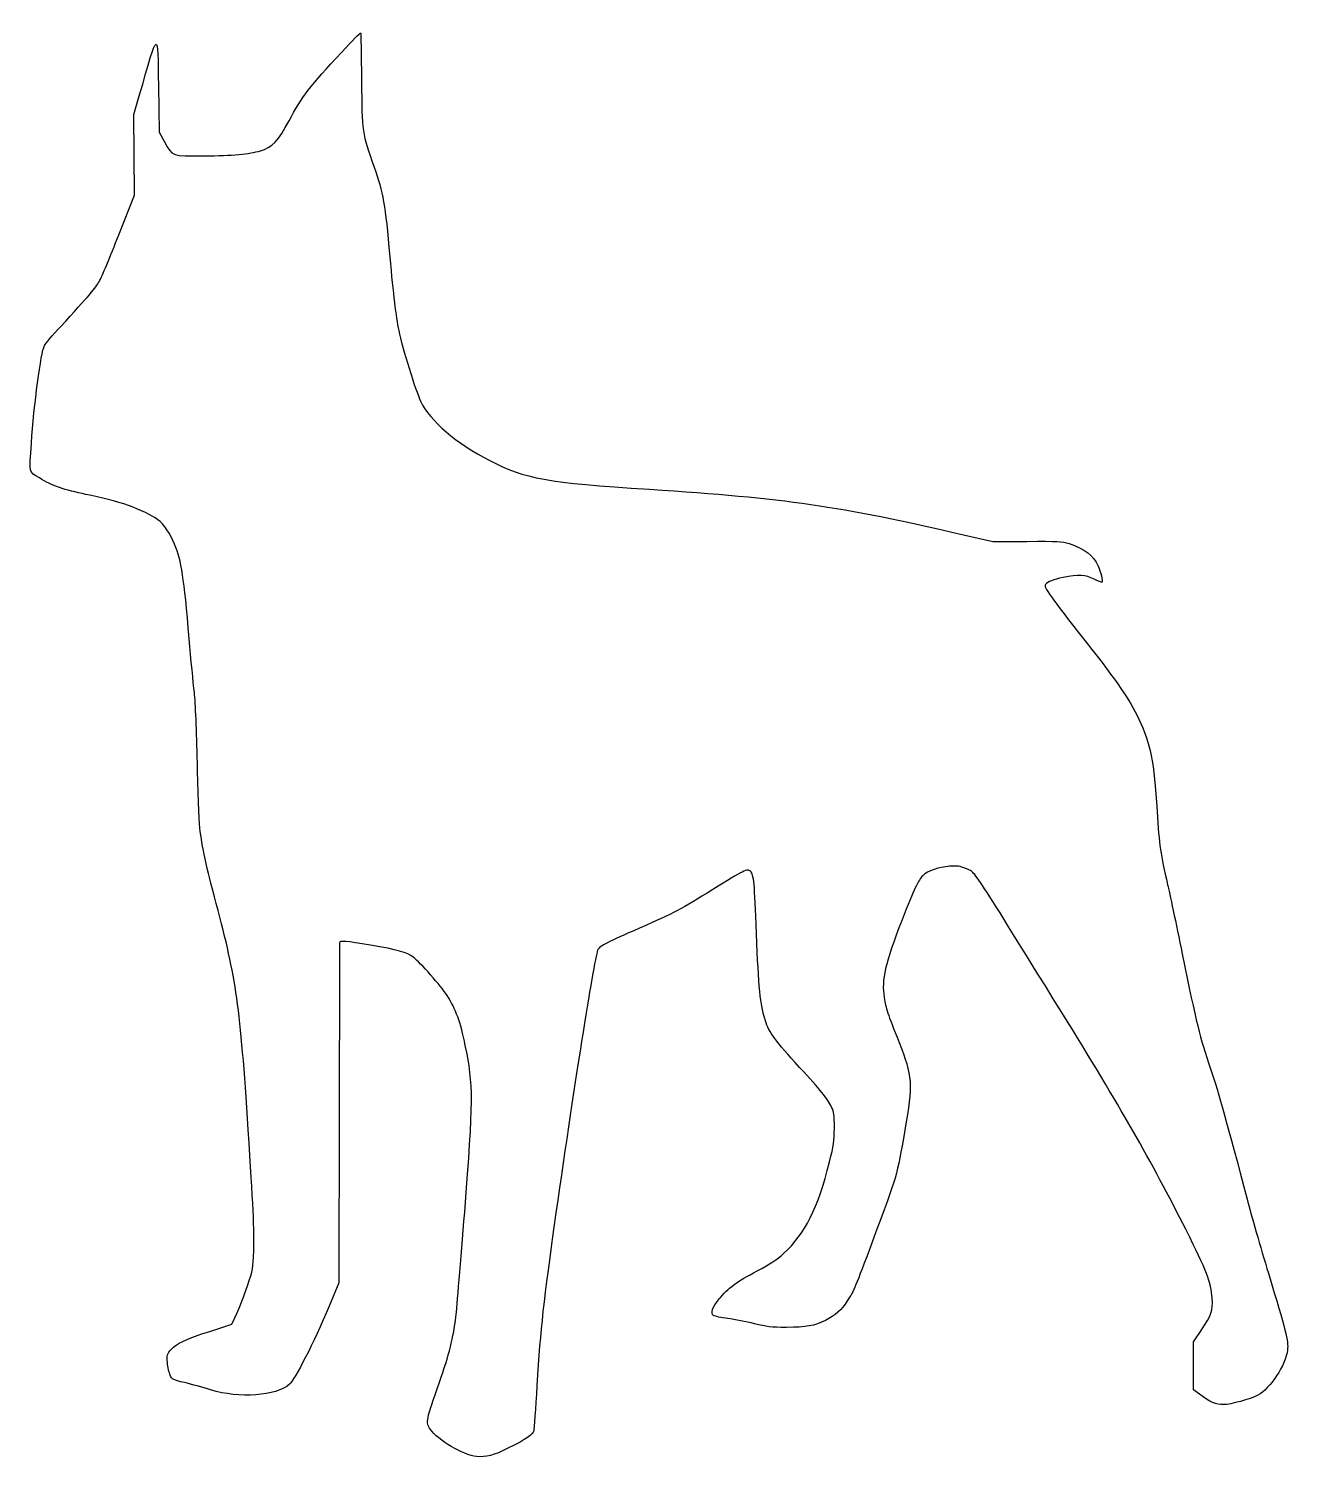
# Model space of a CAD drawing. Header units: centimetres. Extents: x -17.7 to 17.7, y -20 to 20.1.
import ezdxf

# ---------------------------------------------------------------- set-up
doc = ezdxf.new("R2010")
doc.units = ezdxf.units.CM
doc.header["$MEASUREMENT"] = 0
doc.layers.add('Layer 1', color=7, linetype='Continuous')

msp = doc.modelspace()

# ---------------------------------------------------------------- linework, layer by layer
at = {"layer": 'Layer 1'}
msp.add_open_spline([(-8.89706, 19.42747), (-9.78253, 18.47497), (-10.02242, 18.16453), (-10.3752, 17.49778), (-10.3752, 17.49778), (-10.66801, 16.95097), (-10.86556, 16.74284), (-11.17248, 16.65817), (-11.17248, 16.65817), (-11.50762, 16.56292), (-11.94154, 16.52411), (-12.77056, 16.51706), (-12.77056, 16.51706), (-13.67014, 16.51), (-13.64192, 16.49942), (-13.87123, 16.90512), (-13.87123, 16.90512), (-13.87123, 16.90512), (-14.02292, 17.18029), (-14.02292, 17.18029), (-14.02292, 17.18029), (-14.02292, 17.18029), (-14.04056, 18.48557), (-14.04056, 18.48557), (-14.04056, 18.48557), (-14.06173, 20.06954), (-14.0335, 20.08718), (-14.57678, 18.19982), (-14.57678, 18.19982), (-14.57678, 18.19982), (-14.72847, 17.67418), (-14.72847, 17.67418), (-14.72847, 17.67418), (-14.72847, 17.67418), (-14.71789, 16.54176), (-14.71789, 16.54176), (-14.71789, 16.54176), (-14.71789, 16.54176), (-14.70731, 15.40934), (-14.70731, 15.40934), (-14.70731, 15.40934), (-14.70731, 15.40934), (-15.14828, 14.30162), (-15.14828, 14.30162), (-15.14828, 14.30162), (-15.3917, 13.69131), (-15.63511, 13.1057), (-15.69509, 12.99987), (-15.69509, 12.99987), (-15.80092, 12.80937), (-15.97731, 12.60476), (-16.78517, 11.72281), (-16.78517, 11.72281), (-17.00742, 11.48645), (-17.2085, 11.24656), (-17.23673, 11.19364), (-17.23673, 11.19364), (-17.33198, 11.0102), (-17.53306, 9.51442), (-17.60362, 8.45608), (-17.60362, 8.45608), (-17.66006, 7.58119), (-17.68123, 7.66939), (-17.37784, 7.47889), (-17.37784, 7.47889), (-17.03212, 7.2637), (-16.6617, 7.13317), (-16.07256, 7.02028), (-16.07256, 7.02028), (-15.21531, 6.858), (-14.42156, 6.57578), (-14.05467, 6.30767), (-14.05467, 6.30767), (-13.88886, 6.1842), (-13.69836, 5.9055), (-13.58548, 5.62328), (-13.58548, 5.62328), (-13.39145, 5.13292), (-13.32442, 4.71311), (-13.17626, 2.96334), (-13.17626, 2.96334), (-13.12687, 2.40242), (-13.06337, 1.72509), (-13.03162, 1.46403), (-13.03162, 1.46403), (-12.99987, 1.18181), (-12.96459, 0.37395), (-12.94695, -0.51153), (-12.94695, -0.51153), (-12.92931, -1.33703), (-12.89756, -2.16253), (-12.87639, -2.34597), (-12.87639, -2.34597), (-12.81642, -2.85397), (-12.69295, -3.43253), (-12.41778, -4.46264), (-12.41778, -4.46264), (-11.84981, -6.59342), (-11.75103, -7.29897), (-11.5182, -10.81264), (-11.5182, -10.81264), (-11.38414, -12.86933), (-11.34887, -13.65603), (-11.36651, -14.20636), (-11.36651, -14.20636), (-11.38062, -14.69319), (-11.38768, -14.72847), (-11.5429, -15.18708), (-11.5429, -15.18708), (-11.63109, -15.44814), (-11.76515, -15.79739), (-11.84276, -15.96319), (-11.84276, -15.96319), (-11.84276, -15.96319), (-11.98387, -16.26305), (-11.98387, -16.26305), (-11.98387, -16.26305), (-11.98387, -16.26305), (-12.56948, -16.45355), (-12.56948, -16.45355), (-12.56948, -16.45355), (-13.29267, -16.68638), (-13.52904, -16.79574), (-13.68426, -16.96861), (-13.68426, -16.96861), (-13.79715, -17.09914), (-13.80068, -17.11325), (-13.78657, -17.33903), (-13.78657, -17.33903), (-13.77599, -17.46603), (-13.74071, -17.62831), (-13.70896, -17.69534), (-13.70896, -17.69534), (-13.65252, -17.81528), (-13.63488, -17.82234), (-13.30679, -17.89995), (-13.30679, -17.89995), (-13.11982, -17.94581), (-12.78821, -18.03753), (-12.57654, -18.10456), (-12.57654, -18.10456), (-11.77221, -18.3515), (-10.73151, -18.27742), (-10.36462, -17.94581), (-10.36462, -17.94581), (-10.19881, -17.79412), (-9.69434, -16.80634), (-9.25337, -15.75153), (-9.25337, -15.75153), (-9.25337, -15.75153), (-8.9782, -15.09889), (-8.9782, -15.09889), (-8.9782, -15.09889), (-8.9782, -15.09889), (-8.97114, -10.35403), (-8.97114, -10.35403), (-8.97114, -10.35403), (-8.96408, -7.74347), (-8.96056, -5.588), (-8.96056, -5.56331), (-8.96056, -5.56331), (-8.96056, -5.49628), (-8.77712, -5.51039), (-8.0892, -5.62681), (-8.0892, -5.62681), (-7.33778, -5.75734), (-7.06967, -5.83142), (-6.89328, -5.96548), (-6.89328, -5.96548), (-6.69572, -6.11717), (-6.11011, -6.77687), (-5.94431, -7.03792), (-5.94431, -7.03792), (-5.69384, -7.43303), (-5.56684, -7.78228), (-5.43278, -8.43845), (-5.43278, -8.43845), (-5.19995, -9.55676), (-5.20347, -9.95539), (-5.45042, -13.11981), (-5.45042, -13.11981), (-5.55625, -14.48153), (-5.66914, -15.80092), (-5.69736, -16.05845), (-5.69736, -16.05845), (-5.76086, -16.61937), (-5.89139, -17.13442), (-6.15597, -17.88584), (-6.15597, -17.88584), (-6.53697, -18.95828), (-6.54755, -19.00767), (-6.40997, -19.21228), (-6.40997, -19.21228), (-6.20889, -19.51214), (-5.48216, -19.94253), (-5.12233, -19.97428), (-5.12233, -19.97428), (-4.84364, -19.99897), (-4.65666, -19.94959), (-4.21922, -19.73439), (-4.21922, -19.73439), (-3.70769, -19.48039), (-3.53836, -19.36397), (-3.51366, -19.25108), (-3.51366, -19.25108), (-3.50308, -19.19816), (-3.46074, -18.63019), (-3.42194, -17.99166), (-3.42194, -17.99166), (-3.31963, -16.29127), (-3.25613, -15.71624), (-2.88925, -13.14097), (-2.88925, -13.14097), (-2.3495, -9.33803), (-1.79917, -5.8808), (-1.71097, -5.74675), (-1.71097, -5.74675), (-1.64394, -5.64444), (-1.45344, -5.54567), (-0.5468, -5.15056), (-0.5468, -5.15056), (0.43392, -4.72017), (0.61737, -4.62492), (1.50637, -4.06753), (1.50637, -4.06753), (2.37068, -3.52778), (2.48356, -3.47134), (2.5647, -3.55247), (2.5647, -3.55247), (2.65995, -3.65125), (2.68112, -3.86997), (2.73403, -5.30578), (2.73403, -5.30578), (2.79047, -6.80861), (2.83986, -7.28839), (2.9845, -7.747), (2.9845, -7.747), (3.09386, -8.08919), (3.25614, -8.31144), (3.94406, -9.05581), (3.94406, -9.05581), (4.52262, -9.68375), (4.7237, -9.93423), (4.84012, -10.17059), (4.84012, -10.17059), (4.91068, -10.31876), (4.92126, -10.38578), (4.91773, -10.75973), (4.91773, -10.75973), (4.91773, -11.13015), (4.90009, -11.25009), (4.78367, -11.70517), (4.78367, -11.70517), (4.44853, -13.03514), (4.10986, -13.70895), (3.4925, -14.28045), (3.4925, -14.28045), (3.31258, -14.44626), (3.11856, -14.57326), (2.75167, -14.76728), (2.75167, -14.76728), (2.18723, -15.06361), (1.9297, -15.25411), (1.68628, -15.55397), (1.68628, -15.55397), (1.49578, -15.79033), (1.44286, -15.95261), (1.53106, -16.01964), (1.53106, -16.01964), (1.56281, -16.04081), (1.74273, -16.07961), (1.93323, -16.10431), (1.93323, -16.10431), (2.1202, -16.129), (2.45534, -16.1925), (2.67406, -16.24895), (2.67406, -16.24895), (3.02331, -16.33714), (3.13973, -16.35126), (3.57717, -16.35126), (3.57717, -16.35126), (4.12398, -16.35126), (4.35681, -16.30893), (4.66725, -16.1537), (4.66725, -16.1537), (4.94947, -16.00906), (5.11175, -15.86442), (5.28108, -15.60689), (5.28108, -15.60689), (5.47511, -15.3035), (5.4998, -15.24706), (5.98664, -13.93472), (5.98664, -13.93472), (6.69572, -12.02619), (6.66045, -12.14966), (6.89681, -10.81616), (6.89681, -10.81616), (7.12259, -9.5391), (7.10848, -9.28863), (6.73453, -8.36083), (6.73453, -8.36083), (6.40292, -7.52827), (6.36411, -7.40833), (6.31472, -7.09789), (6.31472, -7.09789), (6.23711, -6.57931), (6.33236, -6.16656), (6.81566, -4.92125), (6.81566, -4.92125), (7.16138, -4.03578), (7.27074, -3.80294), (7.39774, -3.67947), (7.39774, -3.67947), (7.54238, -3.54189), (7.84577, -3.43605), (8.14916, -3.41489), (8.14916, -3.41489), (8.37494, -3.39725), (8.44197, -3.40783), (8.60424, -3.47839), (8.60424, -3.47839), (8.88646, -3.59833), (8.66774, -3.27378), (11.29593, -7.51417), (11.29593, -7.51417), (12.92929, -10.14942), (13.79712, -11.66636), (14.78137, -13.61723), (14.78137, -13.61723), (15.3564, -14.7567), (15.48693, -15.09537), (15.51515, -15.52929), (15.51515, -15.52929), (15.53632, -15.88912), (15.49751, -15.99848), (15.20471, -16.43946), (15.20471, -16.43946), (15.20471, -16.43946), (14.99304, -16.75696), (14.99304, -16.75696), (14.99304, -16.75696), (14.99304, -16.75696), (14.99304, -17.42724), (14.99304, -17.42724), (14.99304, -17.42724), (14.99304, -17.42724), (14.99304, -18.10105), (14.99304, -18.10105), (14.99304, -18.10105), (14.99304, -18.10105), (15.16237, -18.22805), (15.16237, -18.22805), (15.16237, -18.22805), (15.44812, -18.44677), (15.62451, -18.52086), (15.8397, -18.51733), (15.8397, -18.51733), (16.03726, -18.5138), (16.56995, -18.36916), (16.79573, -18.25275), (16.79573, -18.25275), (17.13087, -18.08342), (17.58595, -17.39197), (17.62829, -16.98628), (17.62829, -16.98628), (17.65298, -16.72522), (17.58243, -16.443), (17.09207, -14.83434), (17.09207, -14.83434), (16.87335, -14.10762), (16.60171, -13.16923), (16.49235, -12.75295), (16.49235, -12.75295), (15.93496, -10.6257), (15.70566, -9.81078), (15.46929, -9.1017), (15.46929, -9.1017), (15.15532, -8.16331), (15.08476, -7.88462), (14.67554, -5.87378), (14.67554, -5.87378), (14.49915, -5.013), (14.31571, -4.13811), (14.26632, -3.9335), (14.26632, -3.9335), (14.06171, -3.06919), (14.02996, -2.84694), (13.96999, -1.86975), (13.96999, -1.86975), (13.88532, -0.47275), (13.78655, 0.03172), (13.45846, 0.71611), (13.45846, 0.71611), (13.19035, 1.2735), (12.8799, 1.72858), (11.97679, 2.87511), (11.97679, 2.87511), (10.96079, 4.1698), (10.78087, 4.4238), (10.83732, 4.4873), (10.83732, 4.4873), (10.90788, 4.57197), (11.04546, 4.62841), (11.33826, 4.68838), (11.33826, 4.68838), (11.75807, 4.77305), (11.95915, 4.76246), (12.20257, 4.63899), (12.20257, 4.63899), (12.31546, 4.58255), (12.41776, 4.54374), (12.42835, 4.55432), (12.42835, 4.55432), (12.45304, 4.57901), (12.38954, 4.84713), (12.31546, 5.0094), (12.31546, 5.0094), (12.1814, 5.31279), (11.94504, 5.49271), (11.50054, 5.63734), (11.50054, 5.63734), (11.28887, 5.70437), (11.19715, 5.7079), (10.31873, 5.70084), (10.31873, 5.70084), (10.31873, 5.70084), (9.36623, 5.69378), (9.36623, 5.69378), (9.36623, 5.69378), (9.36623, 5.69378), (8.5372, 5.88781), (8.5372, 5.88781), (8.5372, 5.88781), (5.03764, 6.6992), (3.55598, 6.91439), (-0.26461, 7.16134), (-0.26461, 7.16134), (-3.16797, 7.34831), (-3.74653, 7.45415), (-4.74489, 7.96567), (-4.74489, 7.96567), (-5.69033, 8.4525), (-6.42058, 9.07692), (-6.68517, 9.63078), (-6.68517, 9.63078), (-6.82981, 9.93064), (-7.20375, 11.14067), (-7.299, 11.61339), (-7.299, 11.61339), (-7.38367, 12.02967), (-7.45422, 12.6047), (-7.54947, 13.68772), (-7.54947, 13.68772), (-7.68, 15.14822), (-7.73644, 15.48336), (-7.99044, 16.20303), (-7.99044, 16.20303), (-8.33263, 17.16964), (-8.32911, 17.152), (-8.34322, 18.6372), (-8.34322, 18.6372), (-8.35028, 19.36392), (-8.36086, 19.96364), (-8.36791, 19.9707), (-8.36791, 19.9707), (-8.37497, 19.97776), (-8.61485, 19.73434), (-8.89708, 19.42742), (-8.89708, 19.42742), (-8.89708, 19.42742), (-8.89706, 19.42747), (-8.89706, 19.42747)], degree=3, knots=[0, 0, 0, 0, 0.00840336, 0.00840336, 0.00840336, 0.00840336, 0.01680672, 0.01680672, 0.01680672, 0.01680672, 0.02521008, 0.02521008, 0.02521008, 0.02521008, 0.03361345, 0.03361345, 0.03361345, 0.03361345, 0.04201681, 0.04201681, 0.04201681, 0.04201681, 0.05042017, 0.05042017, 0.05042017, 0.05042017, 0.05882353, 0.05882353, 0.05882353, 0.05882353, 0.06722689, 0.06722689, 0.06722689, 0.06722689, 0.07563025, 0.07563025, 0.07563025, 0.07563025, 0.08403361, 0.08403361, 0.08403361, 0.08403361, 0.09243697, 0.09243697, 0.09243697, 0.09243697, 0.10084034, 0.10084034, 0.10084034, 0.10084034, 0.1092437, 0.1092437, 0.1092437, 0.1092437, 0.11764706, 0.11764706, 0.11764706, 0.11764706, 0.12605042, 0.12605042, 0.12605042, 0.12605042, 0.13445378, 0.13445378, 0.13445378, 0.13445378, 0.14285714, 0.14285714, 0.14285714, 0.14285714, 0.1512605, 0.1512605, 0.1512605, 0.1512605, 0.15966387, 0.15966387, 0.15966387, 0.15966387, 0.16806723, 0.16806723, 0.16806723, 0.16806723, 0.17647059, 0.17647059, 0.17647059, 0.17647059, 0.18487395, 0.18487395, 0.18487395, 0.18487395, 0.19327731, 0.19327731, 0.19327731, 0.19327731, 0.20168067, 0.20168067, 0.20168067, 0.20168067, 0.21008403, 0.21008403, 0.21008403, 0.21008403, 0.21848739, 0.21848739, 0.21848739, 0.21848739, 0.22689076, 0.22689076, 0.22689076, 0.22689076, 0.23529412, 0.23529412, 0.23529412, 0.23529412, 0.24369748, 0.24369748, 0.24369748, 0.24369748, 0.25210084, 0.25210084, 0.25210084, 0.25210084, 0.2605042, 0.2605042, 0.2605042, 0.2605042, 0.26890756, 0.26890756, 0.26890756, 0.26890756, 0.27731092, 0.27731092, 0.27731092, 0.27731092, 0.28571429, 0.28571429, 0.28571429, 0.28571429, 0.29411765, 0.29411765, 0.29411765, 0.29411765, 0.30252101, 0.30252101, 0.30252101, 0.30252101, 0.31092437, 0.31092437, 0.31092437, 0.31092437, 0.31932773, 0.31932773, 0.31932773, 0.31932773, 0.32773109, 0.32773109, 0.32773109, 0.32773109, 0.33613445, 0.33613445, 0.33613445, 0.33613445, 0.34453782, 0.34453782, 0.34453782, 0.34453782, 0.35294118, 0.35294118, 0.35294118, 0.35294118, 0.36134454, 0.36134454, 0.36134454, 0.36134454, 0.3697479, 0.3697479, 0.3697479, 0.3697479, 0.37815126, 0.37815126, 0.37815126, 0.37815126, 0.38655462, 0.38655462, 0.38655462, 0.38655462, 0.39495798, 0.39495798, 0.39495798, 0.39495798, 0.40336134, 0.40336134, 0.40336134, 0.40336134, 0.41176471, 0.41176471, 0.41176471, 0.41176471, 0.42016807, 0.42016807, 0.42016807, 0.42016807, 0.42857143, 0.42857143, 0.42857143, 0.42857143, 0.43697479, 0.43697479, 0.43697479, 0.43697479, 0.44537815, 0.44537815, 0.44537815, 0.44537815, 0.45378151, 0.45378151, 0.45378151, 0.45378151, 0.46218487, 0.46218487, 0.46218487, 0.46218487, 0.47058824, 0.47058824, 0.47058824, 0.47058824, 0.4789916, 0.4789916, 0.4789916, 0.4789916, 0.48739496, 0.48739496, 0.48739496, 0.48739496, 0.49579832, 0.49579832, 0.49579832, 0.49579832, 0.50420168, 0.50420168, 0.50420168, 0.50420168, 0.51260504, 0.51260504, 0.51260504, 0.51260504, 0.5210084, 0.5210084, 0.5210084, 0.5210084, 0.52941176, 0.52941176, 0.52941176, 0.52941176, 0.53781513, 0.53781513, 0.53781513, 0.53781513, 0.54621849, 0.54621849, 0.54621849, 0.54621849, 0.55462185, 0.55462185, 0.55462185, 0.55462185, 0.56302521, 0.56302521, 0.56302521, 0.56302521, 0.57142857, 0.57142857, 0.57142857, 0.57142857, 0.57983193, 0.57983193, 0.57983193, 0.57983193, 0.58823529, 0.58823529, 0.58823529, 0.58823529, 0.59663866, 0.59663866, 0.59663866, 0.59663866, 0.60504202, 0.60504202, 0.60504202, 0.60504202, 0.61344538, 0.61344538, 0.61344538, 0.61344538, 0.62184874, 0.62184874, 0.62184874, 0.62184874, 0.6302521, 0.6302521, 0.6302521, 0.6302521, 0.63865546, 0.63865546, 0.63865546, 0.63865546, 0.64705882, 0.64705882, 0.64705882, 0.64705882, 0.65546218, 0.65546218, 0.65546218, 0.65546218, 0.66386555, 0.66386555, 0.66386555, 0.66386555, 0.67226891, 0.67226891, 0.67226891, 0.67226891, 0.68067227, 0.68067227, 0.68067227, 0.68067227, 0.68907563, 0.68907563, 0.68907563, 0.68907563, 0.69747899, 0.69747899, 0.69747899, 0.69747899, 0.70588235, 0.70588235, 0.70588235, 0.70588235, 0.71428571, 0.71428571, 0.71428571, 0.71428571, 0.72268908, 0.72268908, 0.72268908, 0.72268908, 0.73109244, 0.73109244, 0.73109244, 0.73109244, 0.7394958, 0.7394958, 0.7394958, 0.7394958, 0.74789916, 0.74789916, 0.74789916, 0.74789916, 0.75630252, 0.75630252, 0.75630252, 0.75630252, 0.76470588, 0.76470588, 0.76470588, 0.76470588, 0.77310924, 0.77310924, 0.77310924, 0.77310924, 0.78151261, 0.78151261, 0.78151261, 0.78151261, 0.78991597, 0.78991597, 0.78991597, 0.78991597, 0.79831933, 0.79831933, 0.79831933, 0.79831933, 0.80672269, 0.80672269, 0.80672269, 0.80672269, 0.81512605, 0.81512605, 0.81512605, 0.81512605, 0.82352941, 0.82352941, 0.82352941, 0.82352941, 0.83193277, 0.83193277, 0.83193277, 0.83193277, 0.84033613, 0.84033613, 0.84033613, 0.84033613, 0.8487395, 0.8487395, 0.8487395, 0.8487395, 0.85714286, 0.85714286, 0.85714286, 0.85714286, 0.86554622, 0.86554622, 0.86554622, 0.86554622, 0.87394958, 0.87394958, 0.87394958, 0.87394958, 0.88235294, 0.88235294, 0.88235294, 0.88235294, 0.8907563, 0.8907563, 0.8907563, 0.8907563, 0.89915966, 0.89915966, 0.89915966, 0.89915966, 0.90756303, 0.90756303, 0.90756303, 0.90756303, 0.91596639, 0.91596639, 0.91596639, 0.91596639, 0.92436975, 0.92436975, 0.92436975, 0.92436975, 0.93277311, 0.93277311, 0.93277311, 0.93277311, 0.94117647, 0.94117647, 0.94117647, 0.94117647, 0.94957983, 0.94957983, 0.94957983, 0.94957983, 0.95798319, 0.95798319, 0.95798319, 0.95798319, 0.96638655, 0.96638655, 0.96638655, 0.96638655, 0.97478992, 0.97478992, 0.97478992, 0.97478992, 0.98319328, 0.98319328, 0.98319328, 0.98319328, 1, 1, 1, 1], dxfattribs=at)

doc.saveas('drawing.dxf')
